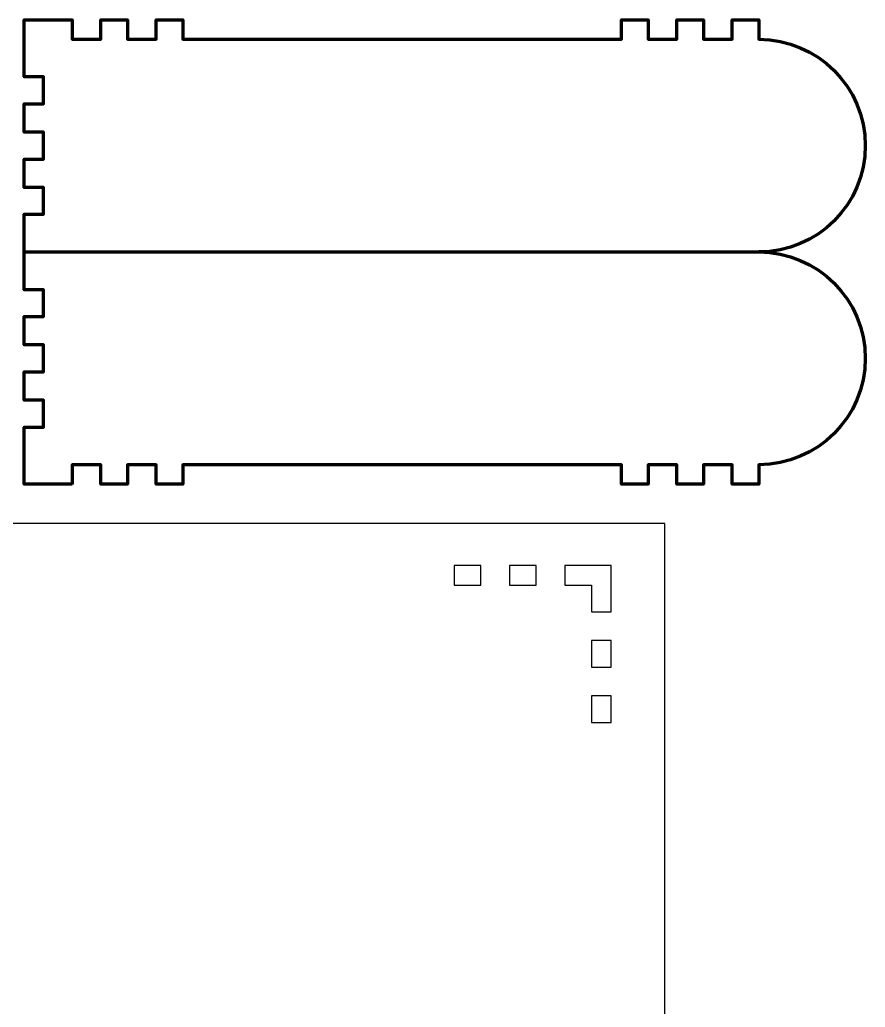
# Model space of a CAD drawing. Header units: millimetres. Extents: x -185 to 230, y -265 to 15.
# Drawn here: x -4.3 to 113.9, y -127 to 11.1 of the extents above; entities that cross this region are included whole.
import ezdxf

# ---------------------------------------------------------------- set-up
doc = ezdxf.new("R2010")
doc.units = ezdxf.units.MM
doc.header["$MEASUREMENT"] = 0
doc.layers.add('Layer 1', color=7, linetype='Continuous')

msp = doc.modelspace()

# ---------------------------------------------------------------- linework, layer by layer
at = {"layer": 'Layer 1'}
for points, knots in [([(-3.7042, -21.3818), (-3.7042, -21.3818), (-3.7042, -16.1144), (-3.7042, -16.1144), (-3.7042, -16.1144), (-3.7042, -16.1144), (-0.969, -16.1144), (-0.969, -16.1144), (-0.969, -16.1144), (-0.969, -16.1144), (-0.969, -12.3792), (-0.969, -12.3792), (-0.969, -12.3792), (-0.969, -12.3792), (-3.7042, -12.3792), (-3.7042, -12.3792), (-3.7042, -12.3792), (-3.7042, -12.3792), (-3.7042, -8.382), (-3.7042, -8.382), (-3.7042, -8.382), (-3.7042, -8.382), (-0.969, -8.3821), (-0.969, -8.3821), (-0.969, -8.3821), (-0.969, -8.3821), (-0.969, -4.6464), (-0.969, -4.6464), (-0.969, -4.6464), (-0.969, -4.6464), (-3.7042, -4.6464), (-3.7042, -4.6464), (-3.7042, -4.6464), (-3.7042, -4.6464), (-3.7042, -0.6497), (-3.7042, -0.6497), (-3.7042, -0.6497), (-3.7042, -0.6497), (-0.969, -0.6497), (-0.969, -0.6497), (-0.969, -0.6497), (-0.969, -0.6497), (-0.969, 3.086), (-0.969, 3.086), (-0.969, 3.086), (-0.969, 3.086), (-3.7042, 3.086), (-3.7042, 3.086), (-3.7042, 3.086), (-3.7046, 4.8418), (-3.7046, 9.3332), (-3.7046, 11.089), (-3.7046, 11.089), (-1.4594, 11.0885), (0.7858, 11.0887), (3.031, 11.0887), (3.031, 11.0887), (3.031, 11.0887), (3.031, 8.3535), (3.031, 8.3535), (3.031, 8.3535), (3.031, 8.3535), (7.0282, 8.3535), (7.0282, 8.3535), (7.0282, 8.3535), (7.0282, 8.3535), (7.0282, 11.0887), (7.0282, 11.0887), (7.0282, 11.0887), (7.0282, 11.0887), (10.7634, 11.0887), (10.7634, 11.0887), (10.7634, 11.0887), (10.7634, 11.0887), (10.7634, 8.3535), (10.7634, 8.3535), (10.7634, 8.3535), (10.7634, 8.3535), (14.7605, 8.3535), (14.7605, 8.3535), (14.7605, 8.3535), (14.7605, 8.3535), (14.7605, 11.0887), (14.7605, 11.0887), (14.7605, 11.0887), (14.7605, 11.0887), (18.4957, 11.0887), (18.4957, 11.0887), (18.4957, 11.0887), (18.4957, 11.0887), (18.4957, 8.3535), (18.4957, 8.3535), (18.4957, 8.3535), (18.4957, 8.3535), (79.831, 8.3535), (79.831, 8.3535), (79.831, 8.3535), (79.831, 8.3535), (79.831, 11.0887), (79.831, 11.0887), (79.831, 11.0887), (79.831, 11.0887), (83.5662, 11.0887), (83.5662, 11.0887), (83.5662, 11.0887), (83.5662, 11.0887), (83.5662, 8.3535), (83.5662, 8.3535), (83.5662, 8.3535), (83.5662, 8.3535), (87.5633, 8.3535), (87.5633, 8.3535), (87.5633, 8.3535), (87.5633, 8.3535), (87.5633, 11.0887), (87.5633, 11.0887), (87.5633, 11.0887), (87.5633, 11.0887), (91.2985, 11.0887), (91.2985, 11.0887), (91.2985, 11.0887), (91.2985, 11.0887), (91.2985, 8.3535), (91.2985, 8.3535), (91.2985, 8.3535), (91.2985, 8.3535), (95.2957, 8.3535), (95.2957, 8.3535), (95.2957, 8.3535), (95.2957, 8.3535), (95.2957, 11.0887), (95.2957, 11.0887), (95.2957, 11.0887), (95.2957, 11.0887), (99.0309, 11.0887), (99.0309, 11.0887), (99.0309, 11.0887), (99.0309, 11.0887), (99.0309, 8.3535), (99.0309, 8.3535), (99.0309, 8.3535), (107.2421, 8.3535), (113.8987, 1.6969), (113.8987, -6.5143), (113.8987, -6.5143), (113.8987, -14.7255), (107.2421, -21.3816), (99.0309, -21.3816), (99.0309, -21.3816), (99.0309, -21.3816), (-3.7042, -21.3818), (-3.7042, -21.3818)], [0, 0, 0, 0, 0.02564103, 0.02564103, 0.02564103, 0.02564103, 0.05128205, 0.05128205, 0.05128205, 0.05128205, 0.07692308, 0.07692308, 0.07692308, 0.07692308, 0.1025641, 0.1025641, 0.1025641, 0.1025641, 0.12820513, 0.12820513, 0.12820513, 0.12820513, 0.15384615, 0.15384615, 0.15384615, 0.15384615, 0.17948718, 0.17948718, 0.17948718, 0.17948718, 0.20512821, 0.20512821, 0.20512821, 0.20512821, 0.23076923, 0.23076923, 0.23076923, 0.23076923, 0.25641026, 0.25641026, 0.25641026, 0.25641026, 0.28205128, 0.28205128, 0.28205128, 0.28205128, 0.30769231, 0.30769231, 0.30769231, 0.30769231, 0.33333333, 0.33333333, 0.33333333, 0.33333333, 0.35897436, 0.35897436, 0.35897436, 0.35897436, 0.38461538, 0.38461538, 0.38461538, 0.38461538, 0.41025641, 0.41025641, 0.41025641, 0.41025641, 0.43589744, 0.43589744, 0.43589744, 0.43589744, 0.46153846, 0.46153846, 0.46153846, 0.46153846, 0.48717949, 0.48717949, 0.48717949, 0.48717949, 0.51282051, 0.51282051, 0.51282051, 0.51282051, 0.53846154, 0.53846154, 0.53846154, 0.53846154, 0.56410256, 0.56410256, 0.56410256, 0.56410256, 0.58974359, 0.58974359, 0.58974359, 0.58974359, 0.61538462, 0.61538462, 0.61538462, 0.61538462, 0.64102564, 0.64102564, 0.64102564, 0.64102564, 0.66666667, 0.66666667, 0.66666667, 0.66666667, 0.69230769, 0.69230769, 0.69230769, 0.69230769, 0.71794872, 0.71794872, 0.71794872, 0.71794872, 0.74358974, 0.74358974, 0.74358974, 0.74358974, 0.76923077, 0.76923077, 0.76923077, 0.76923077, 0.79487179, 0.79487179, 0.79487179, 0.79487179, 0.82051282, 0.82051282, 0.82051282, 0.82051282, 0.84615385, 0.84615385, 0.84615385, 0.84615385, 0.87179487, 0.87179487, 0.87179487, 0.87179487, 0.8974359, 0.8974359, 0.8974359, 0.8974359, 0.92307692, 0.92307692, 0.92307692, 0.92307692, 0.94871795, 0.94871795, 0.94871795, 0.94871795, 1, 1, 1, 1]), ([(-3.7042, -21.3818), (-3.7042, -21.3818), (-3.7042, -21.3818), (-3.7042, -21.3818), (-3.7042, -21.3818), (-3.7042, -21.3818), (-3.7042, -21.3818), (-3.7042, -21.3818)], [0, 0, 0, 0, 0.33333333, 0.33333333, 0.33333333, 0.33333333, 1, 1, 1, 1]), ([(-183.2829, -220.8256), (-183.2829, -220.8256), (-183.2829, -59.3607), (-183.2829, -59.3607), (-183.2829, -59.3607), (-183.2829, -59.3607), (85.8667, -59.3607), (85.8667, -59.3607), (85.8667, -59.3607), (85.8667, -59.3607), (85.8667, -220.8256), (85.8667, -220.8256), (85.8667, -220.8256), (85.8667, -220.8256), (-183.2829, -220.8256), (-183.2829, -220.8256)], [0, 0, 0, 0, 0.2, 0.2, 0.2, 0.2, 0.4, 0.4, 0.4, 0.4, 0.6, 0.6, 0.6, 0.6, 1, 1, 1, 1]), ([(56.4314, -65.2255), (56.4314, -65.2255), (60.1668, -65.2255), (60.1668, -65.2255), (60.1668, -65.2255), (60.1668, -65.2255), (60.1668, -67.9609), (60.1668, -67.9609), (60.1668, -67.9609), (60.1668, -67.9609), (56.4314, -67.9609), (56.4314, -67.9609), (56.4314, -67.9609), (56.4314, -67.9609), (56.4314, -65.2255), (56.4314, -65.2255)], [0, 0, 0, 0, 0.2, 0.2, 0.2, 0.2, 0.4, 0.4, 0.4, 0.4, 0.6, 0.6, 0.6, 0.6, 1, 1, 1, 1]), ([(64.1638, -65.2255), (64.1638, -65.2255), (67.8992, -65.2255), (67.8992, -65.2255), (67.8992, -65.2255), (67.8992, -65.2255), (67.8992, -67.9609), (67.8992, -67.9609), (67.8992, -67.9609), (67.8992, -67.9609), (64.1638, -67.9609), (64.1638, -67.9609), (64.1638, -67.9609), (64.1638, -67.9609), (64.1638, -65.2255), (64.1638, -65.2255)], [0, 0, 0, 0, 0.2, 0.2, 0.2, 0.2, 0.4, 0.4, 0.4, 0.4, 0.6, 0.6, 0.6, 0.6, 1, 1, 1, 1]), ([(78.367, -65.2253), (78.367, -65.2253), (78.367, -71.6964), (78.367, -71.6964), (78.367, -71.6964), (78.367, -71.6964), (75.6316, -71.6963), (75.6316, -71.6963), (75.6316, -71.6963), (75.6316, -71.6963), (75.6316, -67.961), (75.6316, -67.961), (75.6316, -67.961), (75.6316, -67.961), (71.8964, -67.961), (71.8964, -67.961), (71.8964, -67.961), (71.8964, -67.961), (71.8964, -65.2258), (71.8964, -65.2258), (71.8964, -65.2258), (74.0533, -65.226), (76.2101, -65.2257), (78.367, -65.2253)], [0, 0, 0, 0, 0.14285714, 0.14285714, 0.14285714, 0.14285714, 0.28571429, 0.28571429, 0.28571429, 0.28571429, 0.42857143, 0.42857143, 0.42857143, 0.42857143, 0.57142857, 0.57142857, 0.57142857, 0.57142857, 0.71428571, 0.71428571, 0.71428571, 0.71428571, 1, 1, 1, 1]), ([(75.6316, -79.4287), (75.6316, -79.4287), (75.6316, -75.6933), (75.6316, -75.6933), (75.6316, -75.6933), (75.6316, -75.6933), (78.367, -75.6933), (78.367, -75.6933), (78.367, -75.6933), (78.367, -75.6933), (78.367, -79.4287), (78.367, -79.4287), (78.367, -79.4287), (78.367, -79.4287), (75.6316, -79.4287), (75.6316, -79.4287)], [0, 0, 0, 0, 0.2, 0.2, 0.2, 0.2, 0.4, 0.4, 0.4, 0.4, 0.6, 0.6, 0.6, 0.6, 1, 1, 1, 1]), ([(75.6316, -87.1612), (75.6316, -87.1612), (75.6316, -83.4258), (75.6316, -83.4258), (75.6316, -83.4258), (75.6316, -83.4258), (78.367, -83.4258), (78.367, -83.4258), (78.367, -83.4258), (78.367, -83.4258), (78.367, -87.1612), (78.367, -87.1612), (78.367, -87.1612), (78.367, -87.1612), (75.6316, -87.1612), (75.6316, -87.1612)], [0, 0, 0, 0, 0.2, 0.2, 0.2, 0.2, 0.4, 0.4, 0.4, 0.4, 0.6, 0.6, 0.6, 0.6, 1, 1, 1, 1])]:
    msp.add_open_spline(points, degree=3, knots=knots, dxfattribs=at)
at = {"layer": 'Layer 1', "color": 1, "lineweight": 100}
for points, knots in [([(-3.7042, -21.3818), (-3.7042, -21.3818), (-3.7042, -16.1144), (-3.7042, -16.1144), (-3.7042, -16.1144), (-3.7042, -16.1144), (-0.969, -16.1144), (-0.969, -16.1144), (-0.969, -16.1144), (-0.969, -16.1144), (-0.969, -12.3792), (-0.969, -12.3792), (-0.969, -12.3792), (-0.969, -12.3792), (-3.7042, -12.3792), (-3.7042, -12.3792), (-3.7042, -12.3792), (-3.7042, -12.3792), (-3.7042, -8.382), (-3.7042, -8.382), (-3.7042, -8.382), (-3.7042, -8.382), (-0.969, -8.3821), (-0.969, -8.3821), (-0.969, -8.3821), (-0.969, -8.3821), (-0.969, -4.6464), (-0.969, -4.6464), (-0.969, -4.6464), (-0.969, -4.6464), (-3.7042, -4.6464), (-3.7042, -4.6464), (-3.7042, -4.6464), (-3.7042, -4.6464), (-3.7042, -0.6497), (-3.7042, -0.6497), (-3.7042, -0.6497), (-3.7042, -0.6497), (-0.969, -0.6497), (-0.969, -0.6497), (-0.969, -0.6497), (-0.969, -0.6497), (-0.969, 3.086), (-0.969, 3.086), (-0.969, 3.086), (-0.969, 3.086), (-3.7042, 3.086), (-3.7042, 3.086), (-3.7042, 3.086), (-3.7046, 4.8418), (-3.7046, 9.3332), (-3.7046, 11.089), (-3.7046, 11.089), (-1.4594, 11.0885), (0.7858, 11.0887), (3.031, 11.0887), (3.031, 11.0887), (3.031, 11.0887), (3.031, 8.3535), (3.031, 8.3535), (3.031, 8.3535), (3.031, 8.3535), (7.0282, 8.3535), (7.0282, 8.3535), (7.0282, 8.3535), (7.0282, 8.3535), (7.0282, 11.0887), (7.0282, 11.0887), (7.0282, 11.0887), (7.0282, 11.0887), (10.7634, 11.0887), (10.7634, 11.0887), (10.7634, 11.0887), (10.7634, 11.0887), (10.7634, 8.3535), (10.7634, 8.3535), (10.7634, 8.3535), (10.7634, 8.3535), (14.7605, 8.3535), (14.7605, 8.3535), (14.7605, 8.3535), (14.7605, 8.3535), (14.7605, 11.0887), (14.7605, 11.0887), (14.7605, 11.0887), (14.7605, 11.0887), (18.4957, 11.0887), (18.4957, 11.0887), (18.4957, 11.0887), (18.4957, 11.0887), (18.4957, 8.3535), (18.4957, 8.3535), (18.4957, 8.3535), (18.4957, 8.3535), (79.831, 8.3535), (79.831, 8.3535), (79.831, 8.3535), (79.831, 8.3535), (79.831, 11.0887), (79.831, 11.0887), (79.831, 11.0887), (79.831, 11.0887), (83.5662, 11.0887), (83.5662, 11.0887), (83.5662, 11.0887), (83.5662, 11.0887), (83.5662, 8.3535), (83.5662, 8.3535), (83.5662, 8.3535), (83.5662, 8.3535), (87.5633, 8.3535), (87.5633, 8.3535), (87.5633, 8.3535), (87.5633, 8.3535), (87.5633, 11.0887), (87.5633, 11.0887), (87.5633, 11.0887), (87.5633, 11.0887), (91.2985, 11.0887), (91.2985, 11.0887), (91.2985, 11.0887), (91.2985, 11.0887), (91.2985, 8.3535), (91.2985, 8.3535), (91.2985, 8.3535), (91.2985, 8.3535), (95.2957, 8.3535), (95.2957, 8.3535), (95.2957, 8.3535), (95.2957, 8.3535), (95.2957, 11.0887), (95.2957, 11.0887), (95.2957, 11.0887), (95.2957, 11.0887), (99.0309, 11.0887), (99.0309, 11.0887), (99.0309, 11.0887), (99.0309, 11.0887), (99.0309, 8.3535), (99.0309, 8.3535), (99.0309, 8.3535), (107.2421, 8.3535), (113.8987, 1.6969), (113.8987, -6.5143), (113.8987, -6.5143), (113.8987, -14.7255), (107.2421, -21.3816), (99.0309, -21.3816)], [0, 0, 0, 0, 0.02631579, 0.02631579, 0.02631579, 0.02631579, 0.05263158, 0.05263158, 0.05263158, 0.05263158, 0.07894737, 0.07894737, 0.07894737, 0.07894737, 0.10526316, 0.10526316, 0.10526316, 0.10526316, 0.13157895, 0.13157895, 0.13157895, 0.13157895, 0.15789474, 0.15789474, 0.15789474, 0.15789474, 0.18421053, 0.18421053, 0.18421053, 0.18421053, 0.21052632, 0.21052632, 0.21052632, 0.21052632, 0.23684211, 0.23684211, 0.23684211, 0.23684211, 0.26315789, 0.26315789, 0.26315789, 0.26315789, 0.28947368, 0.28947368, 0.28947368, 0.28947368, 0.31578947, 0.31578947, 0.31578947, 0.31578947, 0.34210526, 0.34210526, 0.34210526, 0.34210526, 0.36842105, 0.36842105, 0.36842105, 0.36842105, 0.39473684, 0.39473684, 0.39473684, 0.39473684, 0.42105263, 0.42105263, 0.42105263, 0.42105263, 0.44736842, 0.44736842, 0.44736842, 0.44736842, 0.47368421, 0.47368421, 0.47368421, 0.47368421, 0.5, 0.5, 0.5, 0.5, 0.52631579, 0.52631579, 0.52631579, 0.52631579, 0.55263158, 0.55263158, 0.55263158, 0.55263158, 0.57894737, 0.57894737, 0.57894737, 0.57894737, 0.60526316, 0.60526316, 0.60526316, 0.60526316, 0.63157895, 0.63157895, 0.63157895, 0.63157895, 0.65789474, 0.65789474, 0.65789474, 0.65789474, 0.68421053, 0.68421053, 0.68421053, 0.68421053, 0.71052632, 0.71052632, 0.71052632, 0.71052632, 0.73684211, 0.73684211, 0.73684211, 0.73684211, 0.76315789, 0.76315789, 0.76315789, 0.76315789, 0.78947368, 0.78947368, 0.78947368, 0.78947368, 0.81578947, 0.81578947, 0.81578947, 0.81578947, 0.84210526, 0.84210526, 0.84210526, 0.84210526, 0.86842105, 0.86842105, 0.86842105, 0.86842105, 0.89473684, 0.89473684, 0.89473684, 0.89473684, 0.92105263, 0.92105263, 0.92105263, 0.92105263, 0.94736842, 0.94736842, 0.94736842, 0.94736842, 1, 1, 1, 1]), ([(-3.7042, -21.3818), (-3.7042, -21.3818), (-3.7042, -21.3818), (-3.7042, -21.3818), (-3.7042, -21.3818), (-3.7042, -21.3818), (-3.7042, -21.3818), (-3.7042, -21.3818)], [0, 0, 0, 0, 0.33333333, 0.33333333, 0.33333333, 0.33333333, 1, 1, 1, 1])]:
    msp.add_open_spline(points, degree=3, knots=knots, dxfattribs=at)
at = {"layer": 'Layer 1', "lineweight": 100}
msp.add_open_spline([(3.031, -53.8522), (3.031, -53.8522), (3.031, -51.117), (3.031, -51.117), (3.031, -51.117), (3.031, -51.117), (7.0282, -51.1169), (7.0282, -51.1169), (7.0282, -51.1169), (7.0282, -51.1169), (7.0282, -53.8521), (7.0282, -53.8521), (7.0282, -53.8521), (7.0282, -53.8521), (10.7634, -53.8522), (10.7634, -53.8522), (10.7634, -53.8522), (10.7634, -53.8522), (10.7634, -51.117), (10.7634, -51.117), (10.7634, -51.117), (10.7634, -51.117), (14.7605, -51.1169), (14.7605, -51.1169), (14.7605, -51.1169), (14.7605, -51.1169), (14.7605, -53.8521), (14.7605, -53.8521), (14.7605, -53.8521), (14.7605, -53.8521), (18.4957, -53.8522), (18.4957, -53.8522), (18.4957, -53.8522), (18.4957, -53.8522), (18.4957, -51.117), (18.4957, -51.117), (18.4957, -51.117), (18.4957, -51.117), (79.831, -51.1169), (79.831, -51.1169), (79.831, -51.1169), (79.831, -51.1169), (79.831, -53.8521), (79.831, -53.8521), (79.831, -53.8521), (79.831, -53.8521), (83.5662, -53.8522), (83.5662, -53.8522), (83.5662, -53.8522), (83.5662, -53.8522), (83.5662, -51.117), (83.5662, -51.117), (83.5662, -51.117), (83.5662, -51.117), (87.5633, -51.1169), (87.5633, -51.1169), (87.5633, -51.1169), (87.5633, -51.1169), (87.5633, -53.8521), (87.5633, -53.8521), (87.5633, -53.8521), (87.5633, -53.8521), (91.2985, -53.8522), (91.2985, -53.8522), (91.2985, -53.8522), (91.2985, -53.8522), (91.2985, -51.117), (91.2985, -51.117), (91.2985, -51.117), (91.2985, -51.117), (95.2957, -51.1169), (95.2957, -51.1169), (95.2957, -51.1169), (95.2957, -51.1169), (95.2957, -53.8521), (95.2957, -53.8521), (95.2957, -53.8521), (95.2957, -53.8521), (99.0309, -53.8522), (99.0309, -53.8522), (99.0309, -53.8522), (99.0309, -53.8522), (99.0309, -51.117), (99.0309, -51.117), (99.0309, -51.117), (107.2421, -51.117), (113.8987, -44.4604), (113.8987, -36.2492), (113.8987, -36.2492), (113.8987, -28.038), (107.2421, -21.3819), (99.0309, -21.3819), (99.0309, -21.3819), (99.0309, -21.3819), (-3.7042, -21.3818), (-3.7042, -21.3818), (-3.7042, -21.3818), (-3.7042, -21.3818), (-3.7042, -26.6492), (-3.7042, -26.6492), (-3.7042, -26.6492), (-3.7042, -26.6492), (-0.969, -26.6492), (-0.969, -26.6492), (-0.969, -26.6492), (-0.969, -26.6492), (-0.969, -30.3844), (-0.969, -30.3844), (-0.969, -30.3844), (-0.969, -30.3844), (-3.7042, -30.3843), (-3.7042, -30.3843), (-3.7042, -30.3843), (-3.7042, -30.3843), (-3.7042, -34.3815), (-3.7042, -34.3815), (-3.7042, -34.3815), (-3.7042, -34.3815), (-0.969, -34.3815), (-0.969, -34.3815), (-0.969, -34.3815), (-0.969, -34.3815), (-0.969, -38.1172), (-0.969, -38.1172), (-0.969, -38.1172), (-0.969, -38.1172), (-3.7042, -38.1172), (-3.7042, -38.1172), (-3.7042, -38.1172), (-3.7042, -38.1172), (-3.7042, -42.1139), (-3.7042, -42.1139), (-3.7042, -42.1139), (-3.7042, -42.1139), (-0.969, -42.1139), (-0.969, -42.1139), (-0.969, -42.1139), (-0.969, -42.1139), (-0.969, -45.8496), (-0.969, -45.8496), (-0.969, -45.8496), (-0.969, -45.8496), (-3.7042, -45.8495), (-3.7042, -45.8495), (-3.7042, -45.8495), (-3.7042, -48.517), (-3.7042, -51.1845), (-3.7042, -53.852), (-3.7042, -53.852), (-1.4212, -53.8521), (1.0362, -53.8521), (3.031, -53.8521), (3.031, -53.8521), (3.031, -53.8521), (3.031, -53.8522), (3.031, -53.8522)], degree=3, knots=[0, 0, 0, 0, 0.025, 0.025, 0.025, 0.025, 0.05, 0.05, 0.05, 0.05, 0.075, 0.075, 0.075, 0.075, 0.1, 0.1, 0.1, 0.1, 0.125, 0.125, 0.125, 0.125, 0.15, 0.15, 0.15, 0.15, 0.175, 0.175, 0.175, 0.175, 0.2, 0.2, 0.2, 0.2, 0.225, 0.225, 0.225, 0.225, 0.25, 0.25, 0.25, 0.25, 0.275, 0.275, 0.275, 0.275, 0.3, 0.3, 0.3, 0.3, 0.325, 0.325, 0.325, 0.325, 0.35, 0.35, 0.35, 0.35, 0.375, 0.375, 0.375, 0.375, 0.4, 0.4, 0.4, 0.4, 0.425, 0.425, 0.425, 0.425, 0.45, 0.45, 0.45, 0.45, 0.475, 0.475, 0.475, 0.475, 0.5, 0.5, 0.5, 0.5, 0.525, 0.525, 0.525, 0.525, 0.55, 0.55, 0.55, 0.55, 0.575, 0.575, 0.575, 0.575, 0.6, 0.6, 0.6, 0.6, 0.625, 0.625, 0.625, 0.625, 0.65, 0.65, 0.65, 0.65, 0.675, 0.675, 0.675, 0.675, 0.7, 0.7, 0.7, 0.7, 0.725, 0.725, 0.725, 0.725, 0.75, 0.75, 0.75, 0.75, 0.775, 0.775, 0.775, 0.775, 0.8, 0.8, 0.8, 0.8, 0.825, 0.825, 0.825, 0.825, 0.85, 0.85, 0.85, 0.85, 0.875, 0.875, 0.875, 0.875, 0.9, 0.9, 0.9, 0.9, 0.925, 0.925, 0.925, 0.925, 0.95, 0.95, 0.95, 0.95, 1, 1, 1, 1], dxfattribs=at)
at = {"layer": 'Layer 1', "color": 1, "lineweight": 25}
for points, knots in [([(-183.2829, -220.8256), (-183.2829, -220.8256), (-183.2829, -59.3607), (-183.2829, -59.3607), (-183.2829, -59.3607), (-183.2829, -59.3607), (85.8667, -59.3607), (85.8667, -59.3607), (85.8667, -59.3607), (85.8667, -59.3607), (85.8667, -220.8256), (85.8667, -220.8256), (85.8667, -220.8256), (85.8667, -220.8256), (-183.2829, -220.8256), (-183.2829, -220.8256)], [0, 0, 0, 0, 0.2, 0.2, 0.2, 0.2, 0.4, 0.4, 0.4, 0.4, 0.6, 0.6, 0.6, 0.6, 1, 1, 1, 1]), ([(56.4314, -65.2255), (56.4314, -65.2255), (60.1668, -65.2255), (60.1668, -65.2255), (60.1668, -65.2255), (60.1668, -65.2255), (60.1668, -67.9609), (60.1668, -67.9609), (60.1668, -67.9609), (60.1668, -67.9609), (56.4314, -67.9609), (56.4314, -67.9609), (56.4314, -67.9609), (56.4314, -67.9609), (56.4314, -65.2255), (56.4314, -65.2255)], [0, 0, 0, 0, 0.2, 0.2, 0.2, 0.2, 0.4, 0.4, 0.4, 0.4, 0.6, 0.6, 0.6, 0.6, 1, 1, 1, 1]), ([(64.1638, -65.2255), (64.1638, -65.2255), (67.8992, -65.2255), (67.8992, -65.2255), (67.8992, -65.2255), (67.8992, -65.2255), (67.8992, -67.9609), (67.8992, -67.9609), (67.8992, -67.9609), (67.8992, -67.9609), (64.1638, -67.9609), (64.1638, -67.9609), (64.1638, -67.9609), (64.1638, -67.9609), (64.1638, -65.2255), (64.1638, -65.2255)], [0, 0, 0, 0, 0.2, 0.2, 0.2, 0.2, 0.4, 0.4, 0.4, 0.4, 0.6, 0.6, 0.6, 0.6, 1, 1, 1, 1]), ([(78.367, -65.2253), (78.367, -65.2253), (78.367, -71.6964), (78.367, -71.6964), (78.367, -71.6964), (78.367, -71.6964), (75.6316, -71.6963), (75.6316, -71.6963), (75.6316, -71.6963), (75.6316, -71.6963), (75.6316, -67.961), (75.6316, -67.961), (75.6316, -67.961), (75.6316, -67.961), (71.8964, -67.961), (71.8964, -67.961), (71.8964, -67.961), (71.8964, -67.961), (71.8964, -65.2258), (71.8964, -65.2258), (71.8964, -65.2258), (74.0533, -65.226), (76.2101, -65.2257), (78.367, -65.2253)], [0, 0, 0, 0, 0.14285714, 0.14285714, 0.14285714, 0.14285714, 0.28571429, 0.28571429, 0.28571429, 0.28571429, 0.42857143, 0.42857143, 0.42857143, 0.42857143, 0.57142857, 0.57142857, 0.57142857, 0.57142857, 0.71428571, 0.71428571, 0.71428571, 0.71428571, 1, 1, 1, 1]), ([(75.6316, -79.4287), (75.6316, -79.4287), (75.6316, -75.6933), (75.6316, -75.6933), (75.6316, -75.6933), (75.6316, -75.6933), (78.367, -75.6933), (78.367, -75.6933), (78.367, -75.6933), (78.367, -75.6933), (78.367, -79.4287), (78.367, -79.4287), (78.367, -79.4287), (78.367, -79.4287), (75.6316, -79.4287), (75.6316, -79.4287)], [0, 0, 0, 0, 0.2, 0.2, 0.2, 0.2, 0.4, 0.4, 0.4, 0.4, 0.6, 0.6, 0.6, 0.6, 1, 1, 1, 1]), ([(75.6316, -87.1612), (75.6316, -87.1612), (75.6316, -83.4258), (75.6316, -83.4258), (75.6316, -83.4258), (75.6316, -83.4258), (78.367, -83.4258), (78.367, -83.4258), (78.367, -83.4258), (78.367, -83.4258), (78.367, -87.1612), (78.367, -87.1612), (78.367, -87.1612), (78.367, -87.1612), (75.6316, -87.1612), (75.6316, -87.1612)], [0, 0, 0, 0, 0.2, 0.2, 0.2, 0.2, 0.4, 0.4, 0.4, 0.4, 0.6, 0.6, 0.6, 0.6, 1, 1, 1, 1])]:
    msp.add_open_spline(points, degree=3, knots=knots, dxfattribs=at)

doc.saveas('drawing.dxf')
